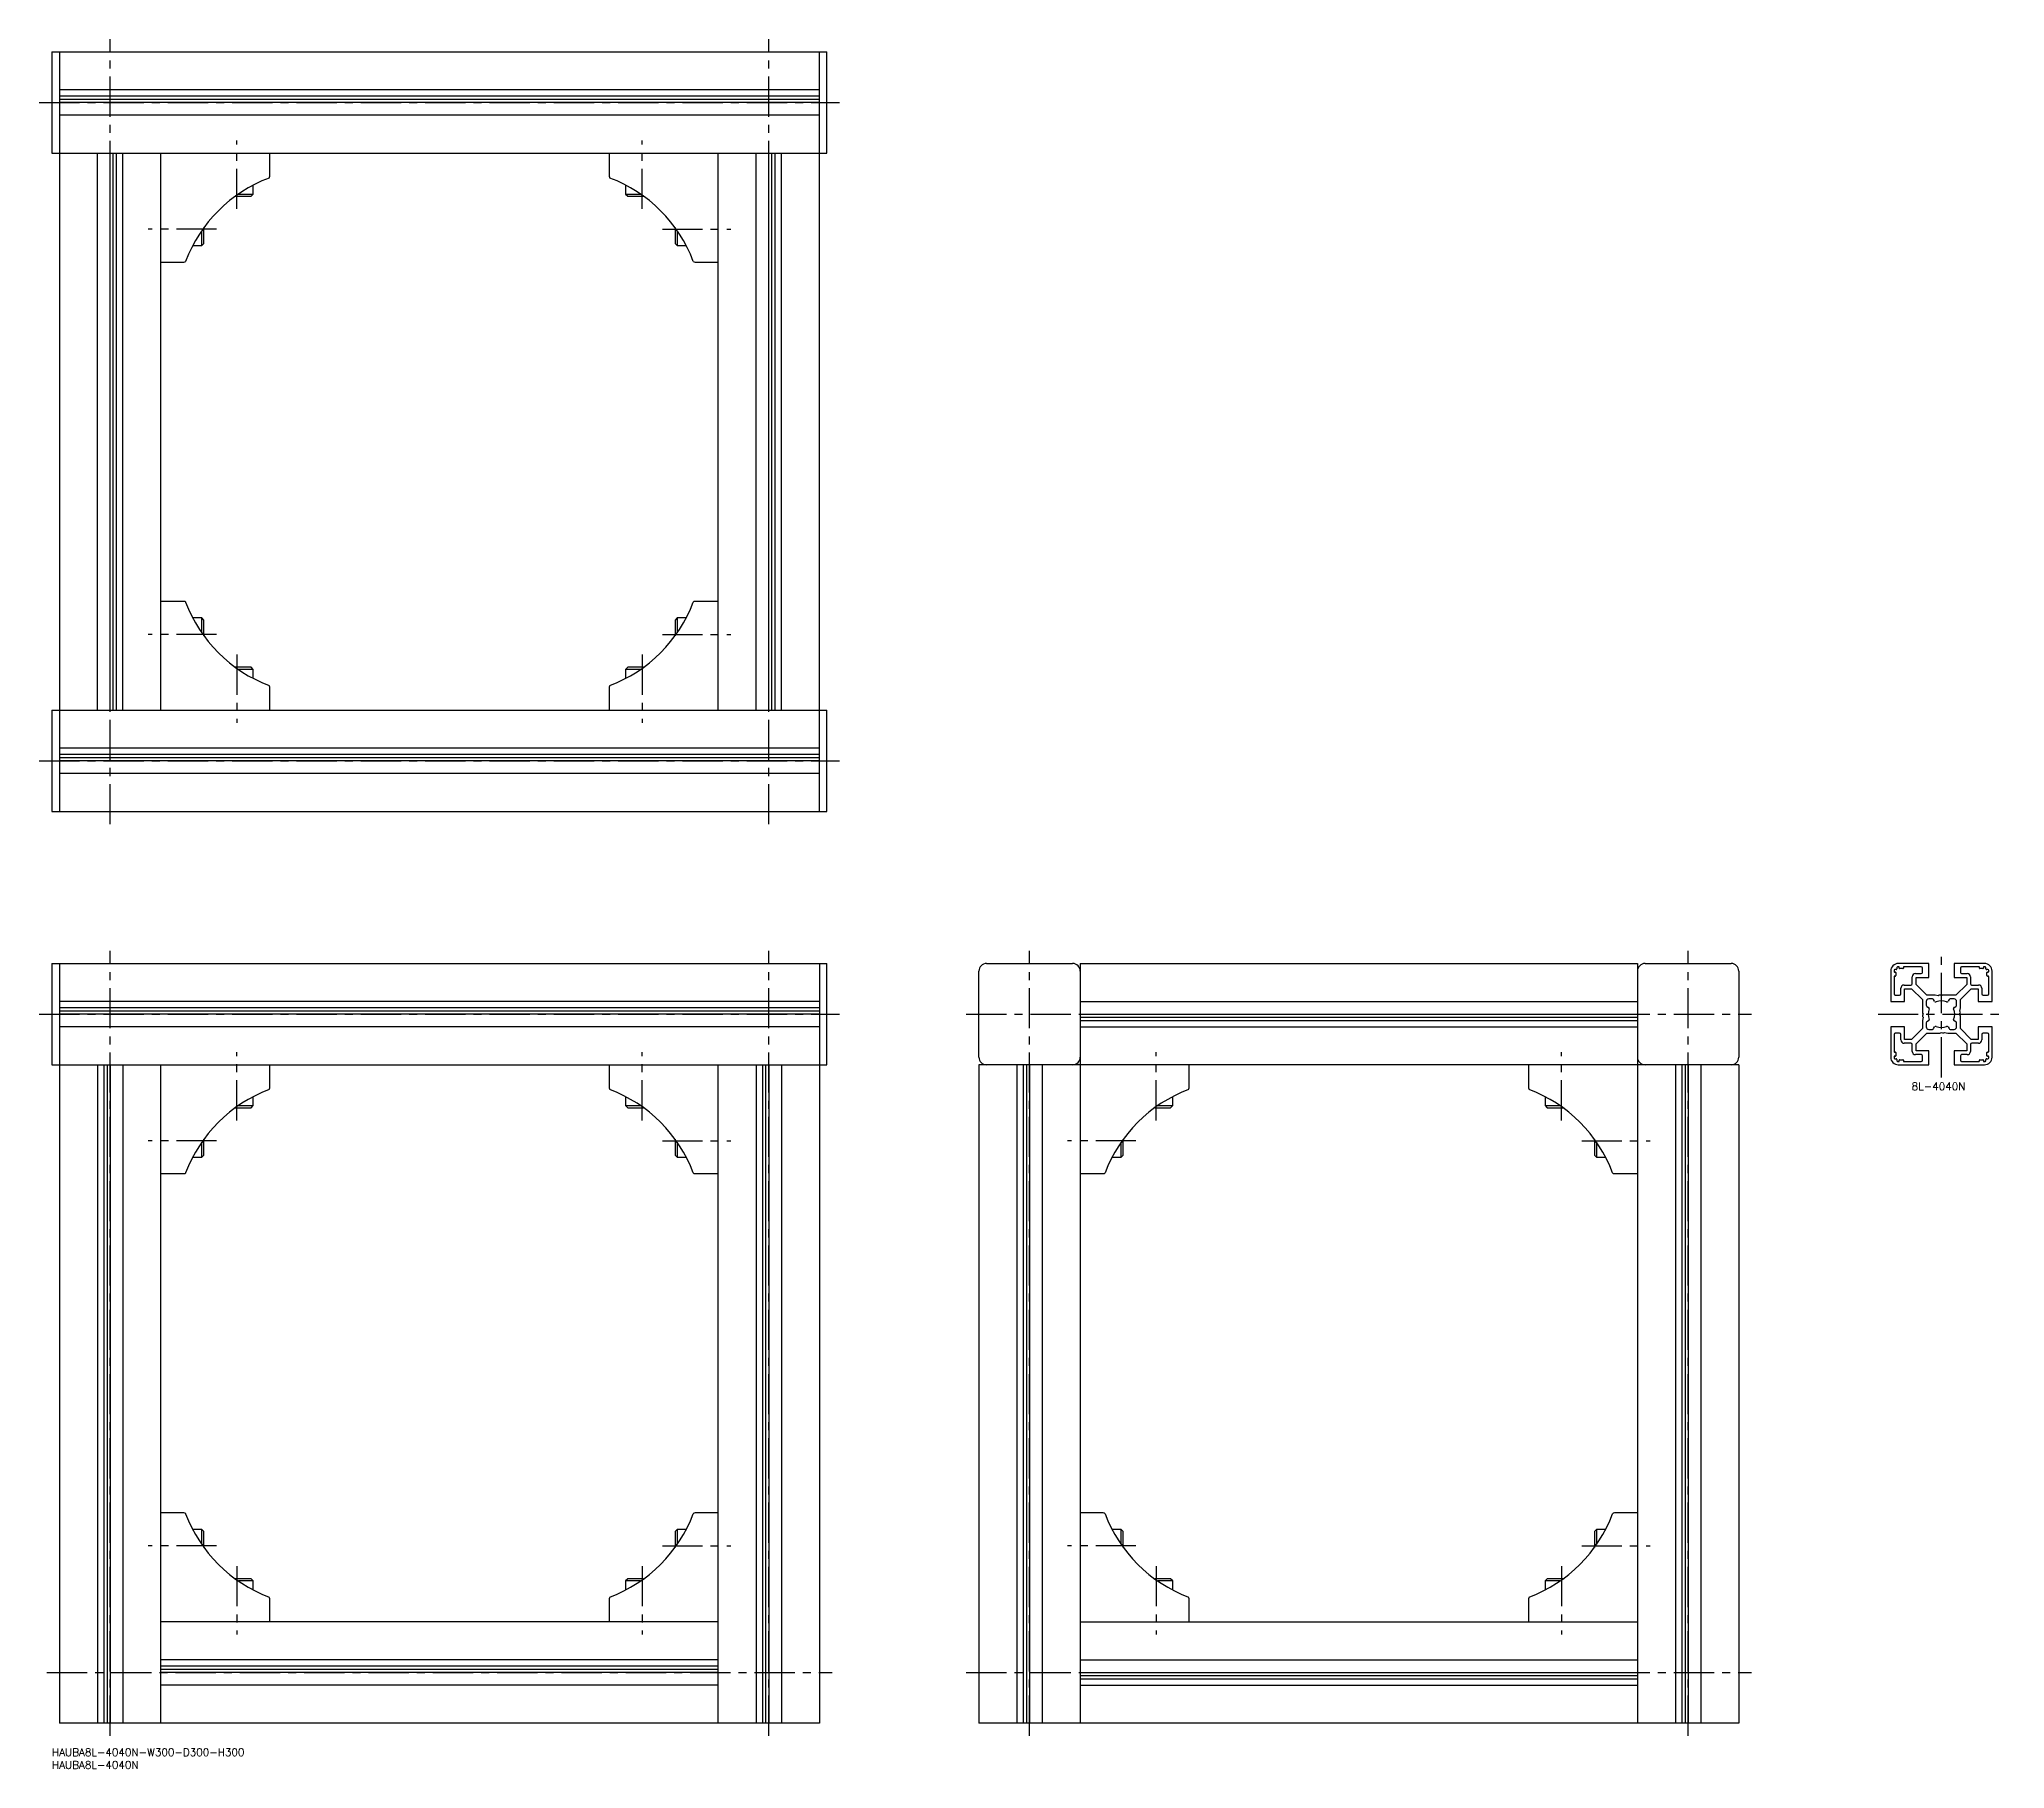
# Model space of a CAD drawing. Extents: x -5 to 771, y -8 to 675.
import ezdxf

# ---------------------------------------------------------------- set-up
doc = ezdxf.new("R2010")
doc.units = 0
doc.header["$LTSCALE"] = 0.5
doc.linetypes.add('CENTER', pattern=[50.8, 31.75, -6.35, 6.35, -6.35])
for name, color, linetype in [('MSM_CENTER', 1, 'CENTER'), ('MSM_CONTINUOUS', 7, 'CONTINUOUS'), ('MSM_PART_NUMBER', 7, 'CONTINUOUS')]:
    doc.layers.add(name, color=color, linetype=linetype)
doc.styles.get("Standard").update_dxf_attribs({"font": 'txt.shx', "height": 3, "bigfont": 'bigfont.shx'})

# ---------------------------------------------------------------- blocks, each defined once
blk = doc.blocks.new('*U8')
at = {"layer": 'MSM_PART_NUMBER'}
blk.add_text('HAUBA8L-4040N-W300-D300-H300', height=3, dxfattribs=at).set_placement((0, -3))
blk = doc.blocks.new('*U9')
at = {"layer": 'MSM_PART_NUMBER'}
blk.add_text('HAUBA8L-4040N', height=3, dxfattribs=at).set_placement((0, -8))
blk = doc.blocks.new('*U10')
at = {"layer": 'MSM_PART_NUMBER'}
blk.add_text('8L-4040N', height=3, dxfattribs=at).set_placement((734.28, 259.97))

msp = doc.modelspace()

# ---------------------------------------------------------------- linework, layer by layer
at = {"layer": 'MSM_CENTER'}
for p, q in [((23, 365), (23, 675)), ((283, 365), (283, 675)), ((-5, 650), (311, 650)), ((73, 608), (73, 635)), ((233, 608), (233, 635)), ((65, 600), (38, 600)), ((241, 600), (268, 600)), ((65, 440), (38, 440)), ((241, 440), (268, 440)), ((73, 432), (73, 405)), ((233, 432), (233, 405)), ((-5, 390), (311, 390)), ((23, 5), (23, 315)), ((283, 5), (283, 315)), ((386, 5), (386, 315)), ((646, 5), (646, 315)), ((746, 265), (746, 315)), ((-5, 290), (311, 290)), ((361, 290), (671, 290)), ((721, 290), (771, 290)), ((73, 248), (73, 275)), ((233, 248), (233, 275)), ((436, 248), (436, 275)), ((596, 248), (596, 275)), ((65, 240), (38, 240)), ((241, 240), (268, 240)), ((428, 240), (401, 240)), ((604, 240), (631, 240)), ((65, 80), (38, 80)), ((241, 80), (268, 80)), ((428, 80), (401, 80)), ((604, 80), (631, 80)), ((73, 72), (73, 45)), ((233, 72), (233, 45)), ((436, 72), (436, 45)), ((596, 72), (596, 45)), ((-2, 30), (308, 30)), ((361, 30), (671, 30))]:
    msp.add_line(p, q, dxfattribs=at)
at = {"layer": 'MSM_CONTINUOUS'}
for p, q in [((0, 670), (306, 670)), ((0, 670), (0, 630)), ((3, 670), (3, 370)), ((303, 370), (303, 670)), ((306, 630), (306, 670)), ((303, 655), (3, 655)), ((303, 652.5), (3, 652.5)), ((303, 651.22), (3, 651.22)), ((303, 650), (3, 650)), ((303, 645), (3, 645)), ((0, 630), (306, 630)), ((18, 410), (18, 630)), ((23, 410), (23, 630)), ((24.22, 410), (24.22, 630)), ((25.5, 410), (25.5, 630)), ((28, 410), (28, 630)), ((43, 410), (43, 630)), ((86, 620.91), (86, 630)), ((220, 630), (220, 620.91)), ((263, 410), (263, 630)), ((278, 410), (278, 630)), ((283, 410), (283, 630)), ((284.22, 410), (284.22, 630)), ((285.5, 410), (285.5, 630)), ((288, 410), (288, 630)), ((73.61, 613.87), (79.5, 613.87)), ((78.63, 613), (79.5, 613.87)), ((79.5, 613.87), (79.5, 617.42)), ((226.5, 617.42), (226.5, 613.87)), ((226.5, 613.87), (227.37, 613)), ((226.5, 613.87), (232.39, 613.87)), ((72.39, 613), (78.63, 613)), ((227.37, 613), (233.61, 613)), ((59.13, 593.5), (59.13, 599.39)), ((60, 594.37), (60, 600.61)), ((246, 600.61), (246, 594.37)), ((246.87, 599.39), (246.87, 593.5)), ((55.58, 593.5), (59.13, 593.5)), ((59.13, 593.5), (60, 594.37)), ((246, 594.37), (246.87, 593.5)), ((246.87, 593.5), (250.42, 593.5)), ((43, 587), (52.09, 587)), ((253.91, 587), (263, 587)), ((52.09, 453), (43, 453)), ((263, 453), (253.91, 453)), ((59.13, 446.5), (55.58, 446.5)), ((60, 445.63), (59.13, 446.5)), ((59.13, 440.61), (59.13, 446.5)), ((60, 439.39), (60, 445.63)), ((246.87, 446.5), (246, 445.63)), ((246, 445.63), (246, 439.39)), ((250.42, 446.5), (246.87, 446.5)), ((246.87, 446.5), (246.87, 440.61)), ((78.63, 427), (72.39, 427)), ((79.5, 426.13), (78.63, 427)), ((227.37, 427), (226.5, 426.13)), ((233.61, 427), (227.37, 427)), ((79.5, 426.13), (73.61, 426.13)), ((79.5, 422.58), (79.5, 426.13)), ((86, 410), (86, 419.09)), ((220, 419.09), (220, 410)), ((226.5, 426.13), (226.5, 422.58)), ((232.39, 426.13), (226.5, 426.13)), ((0, 410), (306, 410)), ((0, 410), (0, 370)), ((306, 370), (306, 410)), ((303, 395), (3, 395)), ((303, 392.5), (3, 392.5)), ((303, 391.22), (3, 391.22)), ((303, 390), (3, 390)), ((303, 385), (3, 385)), ((0, 370), (306, 370)), ((0, 310), (306, 310)), ((0, 310), (0, 270)), ((3, 310), (3, 10)), ((303, 310), (303, 10)), ((306, 270), (306, 310)), ((366, 273), (366, 307)), ((369, 310), (403, 310)), ((406, 310), (406, 10)), ((406, 310), (626, 310)), ((626, 310), (626, 10)), ((629, 310), (663, 310)), ((666, 307), (666, 273)), ((726, 307), (726, 295)), ((727.3, 307.3), (727.3, 306.8)), ((727.3, 304.8), (727.3, 298)), ((727.5, 306.6), (727.8, 306.6)), ((727.8, 305), (727.5, 305)), ((728.1, 307.6), (727.6, 307.6)), ((728, 306.4), (728, 305.2)), ((728.4, 308.4), (728.4, 307.9)), ((729.2, 308.7), (728.7, 308.7)), ((741, 310), (729, 310)), ((729.4, 308.2), (729.4, 308.5)), ((730.8, 308), (729.6, 308)), ((731, 308.5), (731, 308.2)), ((738, 308.7), (731.2, 308.7)), ((734.5, 302), (734.5, 304.7)), ((735.8, 306), (738, 306)), ((736, 301.77), (736, 304.5)), ((736, 304.5), (741, 304.5)), ((738.5, 306.5), (738.5, 308.2)), ((741, 304.5), (741, 310)), ((763, 310), (751, 310)), ((751, 310), (751, 304.5)), ((751, 304.5), (756, 304.5)), ((753.5, 308.2), (753.5, 306.5)), ((760.8, 308.7), (754, 308.7)), ((754, 306), (756.2, 306)), ((756, 304.5), (756, 301.77)), ((757.5, 304.7), (757.5, 302)), ((761, 308.2), (761, 308.5)), ((762.4, 308), (761.2, 308)), ((762.6, 308.5), (762.6, 308.2)), ((763.3, 308.7), (762.8, 308.7)), ((763.6, 307.9), (763.6, 308.4)), ((764.4, 307.6), (763.9, 307.6)), ((764, 305.2), (764, 306.4)), ((764.2, 306.6), (764.5, 306.6)), ((764.5, 305), (764.2, 305)), ((764.7, 306.8), (764.7, 307.3)), ((764.7, 298), (764.7, 304.8)), ((766, 295), (766, 307)), ((303, 295), (3, 295)), ((406, 295), (626, 295)), ((726, 295), (731.5, 295)), ((727.8, 297.5), (729.5, 297.5)), ((730, 298), (730, 300.2)), ((731.3, 301.5), (734, 301.5)), ((731.5, 295), (731.5, 300)), ((731.5, 300), (734.23, 300)), ((734.23, 300), (738.5, 295.73)), ((740.27, 297.5), (736, 301.77)), ((738.5, 295.73), (738.5, 290.65)), ((740, 295), (740, 293.49)), ((743.5, 297.5), (740.27, 297.5)), ((742.51, 296), (741, 296)), ((743.31, 295.06), (742.95, 295.73)), ((744.78, 297.25), (743.5, 297.5)), ((745.1, 297.43), (744.78, 297.25)), ((746, 297.2), (745.6, 297.43)), ((746.4, 297.43), (746, 297.2)), ((751.73, 297.5), (746.65, 297.5)), ((749.05, 295.73), (748.69, 295.06)), ((751, 296), (749.49, 296)), ((756, 301.77), (751.73, 297.5)), ((752, 293.49), (752, 295)), ((753.5, 295.73), (757.77, 300)), ((753.5, 292.5), (753.5, 295.73)), ((757.77, 300), (760.5, 300)), ((758, 301.5), (760.7, 301.5)), ((760.5, 300), (760.5, 295)), ((760.5, 295), (766, 295)), ((762, 300.2), (762, 298)), ((762.5, 297.5), (764.2, 297.5)), ((303, 292.5), (3, 292.5)), ((303, 291.22), (3, 291.22)), ((303, 290), (3, 290)), ((406, 290), (626, 290)), ((406, 288.78), (626, 288.78)), ((406, 287.5), (626, 287.5)), ((738.75, 288.78), (738.5, 287.5)), ((738.5, 287.5), (738.5, 284.27)), ((738.57, 290.4), (738.8, 290)), ((738.8, 290), (738.57, 289.6)), ((738.57, 289.1), (738.75, 288.78)), ((740.27, 293.05), (740.94, 292.69)), ((740.94, 287.31), (740.27, 286.95)), ((751.06, 292.69), (751.73, 293.05)), ((751.73, 286.95), (751.06, 287.31)), ((753.2, 290), (753.43, 290.4)), ((753.43, 289.6), (753.2, 290)), ((753.25, 291.22), (753.5, 292.5)), ((753.43, 290.9), (753.25, 291.22)), ((753.5, 284.27), (753.5, 289.35)), ((303, 285), (3, 285)), ((406, 285), (626, 285)), ((731.5, 285), (726, 285)), ((726, 285), (726, 273)), ((727.3, 282), (727.3, 275.2)), ((729.5, 282.5), (727.8, 282.5)), ((730, 279.8), (730, 282)), ((731.5, 280), (731.5, 285)), ((734.23, 280), (731.5, 280)), ((738.5, 284.27), (734.23, 280)), ((736, 278.23), (740.27, 282.5)), ((740, 286.51), (740, 285)), ((740.27, 282.5), (745.35, 282.5)), ((741, 284), (742.51, 284)), ((742.95, 284.27), (743.31, 284.94)), ((745.6, 282.57), (746, 282.8)), ((746, 282.8), (746.4, 282.57)), ((746.9, 282.57), (747.22, 282.75)), ((747.22, 282.75), (748.5, 282.5)), ((748.5, 282.5), (751.73, 282.5)), ((748.69, 284.94), (749.05, 284.27)), ((749.49, 284), (751, 284)), ((751.73, 282.5), (756, 278.23)), ((752, 285), (752, 286.51)), ((757.77, 280), (753.5, 284.27)), ((760.5, 280), (757.77, 280)), ((766, 285), (760.5, 285)), ((760.5, 285), (760.5, 280)), ((762, 282), (762, 279.8)), ((764.2, 282.5), (762.5, 282.5)), ((764.7, 275.2), (764.7, 282)), ((766, 273), (766, 285)), ((727.3, 273.2), (727.3, 272.7)), ((727.5, 275), (727.8, 275)), ((727.8, 273.4), (727.5, 273.4)), ((727.6, 272.4), (728.1, 272.4)), ((728, 274.8), (728, 273.6)), ((728.4, 272.1), (728.4, 271.6)), ((729.4, 271.5), (729.4, 271.8)), ((729.6, 272), (730.8, 272)), ((731, 271.8), (731, 271.5)), ((734, 278.5), (731.3, 278.5)), ((734.5, 275.3), (734.5, 278)), ((738, 274), (735.8, 274)), ((736, 275.5), (736, 278.23)), ((741, 275.5), (736, 275.5)), ((738.5, 271.8), (738.5, 273.5)), ((741, 270), (741, 275.5)), ((756, 275.5), (751, 275.5)), ((751, 275.5), (751, 270)), ((753.5, 273.5), (753.5, 271.8)), ((756.2, 274), (754, 274)), ((756, 278.23), (756, 275.5)), ((757.5, 278), (757.5, 275.3)), ((760.7, 278.5), (758, 278.5)), ((761, 271.5), (761, 271.8)), ((761.2, 272), (762.4, 272)), ((762.6, 271.8), (762.6, 271.5)), ((763.6, 271.6), (763.6, 272.1)), ((763.9, 272.4), (764.4, 272.4)), ((764, 273.6), (764, 274.8)), ((764.2, 275), (764.5, 275)), ((764.5, 273.4), (764.2, 273.4)), ((764.7, 272.7), (764.7, 273.2)), ((0, 270), (306, 270)), ((18, 270), (18, 10)), ((20.5, 270), (20.5, 10)), ((21.78, 270), (21.78, 10)), ((23, 270), (23, 10)), ((28, 270), (28, 10)), ((43, 10), (43, 270)), ((86, 260.91), (86, 270)), ((220, 270), (220, 260.91)), ((263, 10), (263, 270)), ((278, 270), (278, 10)), ((280.5, 270), (280.5, 10)), ((281.78, 270), (281.78, 10)), ((283, 270), (283, 10)), ((288, 270), (288, 10)), ((666, 270), (366, 270)), ((366, 270), (366, 10)), ((381, 270), (381, 10)), ((383.5, 270), (383.5, 10)), ((384.78, 270), (384.78, 10)), ((386, 270), (386, 10)), ((391, 270), (391, 10)), ((449, 260.91), (449, 270)), ((583, 270), (583, 260.91)), ((641, 270), (641, 10)), ((643.5, 270), (643.5, 10)), ((644.78, 270), (644.78, 10)), ((646, 270), (646, 10)), ((651, 270), (651, 10)), ((666, 270), (666, 10)), ((728.7, 271.3), (729.2, 271.3)), ((729, 270), (741, 270)), ((731.2, 271.3), (738, 271.3)), ((751, 270), (763, 270)), ((754, 271.3), (760.8, 271.3)), ((762.8, 271.3), (763.3, 271.3)), ((79.5, 253.87), (79.5, 257.42)), ((226.5, 257.42), (226.5, 253.87)), ((442.5, 253.87), (442.5, 257.42)), ((589.5, 257.42), (589.5, 253.87)), ((72.39, 253), (78.63, 253)), ((73.61, 253.87), (79.5, 253.87)), ((78.63, 253), (79.5, 253.87)), ((226.5, 253.87), (227.37, 253)), ((226.5, 253.87), (232.39, 253.87)), ((227.37, 253), (233.61, 253)), ((435.39, 253), (441.63, 253)), ((436.61, 253.87), (442.5, 253.87)), ((441.63, 253), (442.5, 253.87)), ((589.5, 253.87), (590.37, 253)), ((589.5, 253.87), (595.39, 253.87)), ((590.37, 253), (596.61, 253)), ((60, 234.37), (60, 240.61)), ((246, 240.61), (246, 234.37)), ((423, 234.37), (423, 240.61)), ((609, 240.61), (609, 234.37)), ((55.58, 233.5), (59.13, 233.5)), ((59.13, 233.5), (59.13, 239.39)), ((59.13, 233.5), (60, 234.37)), ((246, 234.37), (246.87, 233.5)), ((246.87, 239.39), (246.87, 233.5)), ((246.87, 233.5), (250.42, 233.5)), ((418.58, 233.5), (422.13, 233.5)), ((422.13, 233.5), (422.13, 239.39)), ((422.13, 233.5), (423, 234.37)), ((609, 234.37), (609.87, 233.5)), ((609.87, 239.39), (609.87, 233.5)), ((609.87, 233.5), (613.42, 233.5)), ((43, 227), (52.09, 227)), ((253.91, 227), (263, 227)), ((406, 227), (415.09, 227)), ((616.91, 227), (626, 227)), ((52.09, 93), (43, 93)), ((59.13, 86.5), (55.58, 86.5)), ((60, 85.63), (59.13, 86.5)), ((59.13, 80.61), (59.13, 86.5)), ((60, 79.39), (60, 85.63)), ((246.87, 86.5), (246, 85.63)), ((246, 85.63), (246, 79.39)), ((250.42, 86.5), (246.87, 86.5)), ((246.87, 86.5), (246.87, 80.61)), ((263, 93), (253.91, 93)), ((415.09, 93), (406, 93)), ((422.13, 86.5), (418.58, 86.5)), ((423, 85.63), (422.13, 86.5)), ((422.13, 80.61), (422.13, 86.5)), ((423, 79.39), (423, 85.63)), ((609.87, 86.5), (609, 85.63)), ((609, 85.63), (609, 79.39)), ((613.42, 86.5), (609.87, 86.5)), ((609.87, 86.5), (609.87, 80.61)), ((626, 93), (616.91, 93)), ((78.63, 67), (72.39, 67)), ((79.5, 66.13), (73.61, 66.13)), ((79.5, 66.13), (78.63, 67)), ((79.5, 62.58), (79.5, 66.13)), ((227.37, 67), (226.5, 66.13)), ((226.5, 66.13), (226.5, 62.58)), ((232.39, 66.13), (226.5, 66.13)), ((233.61, 67), (227.37, 67)), ((441.63, 67), (435.39, 67)), ((442.5, 66.13), (436.61, 66.13)), ((442.5, 66.13), (441.63, 67)), ((442.5, 62.58), (442.5, 66.13)), ((590.37, 67), (589.5, 66.13)), ((589.5, 66.13), (589.5, 62.58)), ((595.39, 66.13), (589.5, 66.13)), ((596.61, 67), (590.37, 67)), ((86, 50), (86, 59.09)), ((220, 59.09), (220, 50)), ((449, 50), (449, 59.09)), ((583, 59.09), (583, 50)), ((263, 50), (43, 50)), ((406, 50), (626, 50)), ((263, 35), (43, 35)), ((263, 32.5), (43, 32.5)), ((263, 31.22), (43, 31.22)), ((406, 35), (626, 35)), ((263, 30), (43, 30)), ((263, 25), (43, 25)), ((406, 30), (626, 30)), ((406, 28.78), (626, 28.78)), ((406, 27.5), (626, 27.5)), ((406, 25), (626, 25)), ((303, 10), (3, 10)), ((666, 10), (366, 10))]:
    msp.add_line(p, q, dxfattribs=at)
for centre, radius, start, end in [((85, 620.91), 1, 315, 0), ((221, 620.91), 1, 180, 225), ((105.78, 567.22), 56.67, 110.7505, 159.2495), ((200.22, 567.22), 56.67, 20.7505, 69.2495), ((52.09, 588), 1, 270, 315), ((253.91, 588), 1, 225, 270), ((52.09, 452), 1, 45, 90), ((105.78, 472.78), 56.67, 200.7505, 249.2495), ((200.22, 472.78), 56.67, 290.7505, 339.2495), ((253.91, 452), 1, 90, 135), ((85, 419.09), 1, 0, 45), ((221, 419.09), 1, 135, 180), ((369, 307), 3, 90, 180), ((403, 307), 3, 0, 90), ((629, 307), 3, 90, 180), ((663, 307), 3, 0, 90), ((729, 307), 3, 90, 180), ((727.6, 307.3), 0.3, 90, 180), ((727.5, 306.8), 0.2, 180, 270), ((727.5, 304.8), 0.2, 90, 180), ((727.8, 306.4), 0.2, 0, 90), ((727.8, 305.2), 0.2, 270, 0), ((728.1, 307.9), 0.3, 270, 0), ((728.7, 308.4), 0.3, 90, 180), ((729.2, 308.5), 0.2, 0, 90), ((729.6, 308.2), 0.2, 180, 270), ((730.8, 308.2), 0.2, 270, 0), ((731.2, 308.5), 0.2, 90, 180), ((735.8, 304.7), 1.3, 90, 180), ((738, 308.2), 0.5, 0, 90), ((738, 306.5), 0.5, 270, 0), ((754, 308.2), 0.5, 90, 180), ((754, 306.5), 0.5, 180, 270), ((756.2, 304.7), 1.3, 0, 90), ((760.8, 308.5), 0.2, 0, 90), ((761.2, 308.2), 0.2, 180, 270), ((762.4, 308.2), 0.2, 270, 0), ((762.8, 308.5), 0.2, 90, 180), ((763, 307), 3, 0, 90), ((763.3, 308.4), 0.3, 0, 90), ((763.9, 307.9), 0.3, 180, 270), ((764.2, 306.4), 0.2, 90, 180), ((764.2, 305.2), 0.2, 180, 270), ((764.4, 307.3), 0.3, 0, 90), ((764.5, 306.8), 0.2, 270, 0), ((764.5, 304.8), 0.2, 0, 90), ((727.8, 298), 0.5, 180, 270), ((729.5, 298), 0.5, 270, 0), ((731.3, 300.2), 1.3, 90, 180), ((734, 302), 0.5, 270, 0), ((741, 295), 1, 90, 180), ((742.51, 295.5), 0.5, 28, 90), ((743.75, 295.29), 0.5, 208, 293.01146), ((746, 290), 5.25, 66.98854, 113.01146), ((745.35, 297), 0.5, 60, 120), ((746.65, 297), 0.5, 90, 120), ((748.25, 295.29), 0.5, 246.98854, 332), ((749.49, 295.5), 0.5, 90, 152), ((751, 295), 1, 0, 90), ((758, 302), 0.5, 180, 270), ((760.7, 300.2), 1.3, 0, 90), ((762.5, 298), 0.5, 180, 270), ((764.2, 298), 0.5, 270, 0), ((739, 290.65), 0.5, 180, 210), ((739, 289.35), 0.5, 150, 210), ((740.5, 293.49), 0.5, 180, 242), ((746, 290), 5.25, 156.98854, 203.01146), ((740.71, 292.25), 0.5, 336.98854, 62), ((740.71, 287.75), 0.5, 298, 23.01146), ((751.29, 292.25), 0.5, 118, 203.01146), ((751.29, 287.75), 0.5, 156.98854, 242), ((746, 290), 5.25, 336.98854, 23.01146), ((751.5, 293.49), 0.5, 298, 0), ((753, 290.65), 0.5, 330, 30), ((753, 289.35), 0.5, 0, 30), ((727.8, 282), 0.5, 90, 180), ((729.5, 282), 0.5, 0, 90), ((731.3, 279.8), 1.3, 180, 270), ((740.5, 286.51), 0.5, 118, 180), ((741, 285), 1, 180, 270), ((742.51, 284.5), 0.5, 270, 332), ((743.75, 284.71), 0.5, 66.98854, 152), ((746, 290), 5.25, 246.98854, 293.01146), ((745.35, 283), 0.5, 270, 300), ((746.65, 283), 0.5, 240, 300), ((748.25, 284.71), 0.5, 28, 113.01146), ((749.49, 284.5), 0.5, 208, 270), ((751, 285), 1, 270, 0), ((751.5, 286.51), 0.5, 0, 62), ((760.7, 279.8), 1.3, 270, 0), ((762.5, 282), 0.5, 90, 180), ((764.2, 282), 0.5, 0, 90), ((369, 273), 3, 180, 270), ((403, 273), 3, 270, 0), ((629, 273), 3, 180, 270), ((663, 273), 3, 270, 0), ((729, 273), 3, 180, 270), ((727.5, 275.2), 0.2, 180, 270), ((727.5, 273.2), 0.2, 90, 180), ((727.6, 272.7), 0.3, 180, 270), ((727.8, 274.8), 0.2, 0, 90), ((727.8, 273.6), 0.2, 270, 0), ((728.1, 272.1), 0.3, 0, 90), ((728.7, 271.6), 0.3, 180, 270), ((729.6, 271.8), 0.2, 90, 180), ((730.8, 271.8), 0.2, 0, 90), ((734, 278), 0.5, 0, 90), ((735.8, 275.3), 1.3, 180, 270), ((738, 273.5), 0.5, 0, 90), ((738, 271.8), 0.5, 270, 0), ((754, 273.5), 0.5, 90, 180), ((754, 271.8), 0.5, 180, 270), ((756.2, 275.3), 1.3, 270, 0), ((758, 278), 0.5, 90, 180), ((761.2, 271.8), 0.2, 90, 180), ((762.4, 271.8), 0.2, 0, 90), ((763, 273), 3, 270, 0), ((763.3, 271.6), 0.3, 270, 0), ((763.9, 272.1), 0.3, 90, 180), ((764.2, 274.8), 0.2, 90, 180), ((764.2, 273.6), 0.2, 180, 270), ((764.4, 272.7), 0.3, 270, 0), ((764.5, 275.2), 0.2, 270, 0), ((764.5, 273.2), 0.2, 0, 90), ((729.2, 271.5), 0.2, 270, 0), ((731.2, 271.5), 0.2, 180, 270), ((760.8, 271.5), 0.2, 270, 0), ((762.8, 271.5), 0.2, 180, 270), ((105.78, 207.22), 56.67, 110.7505, 159.2495), ((85, 260.91), 1, 315, 0), ((221, 260.91), 1, 180, 225), ((200.22, 207.22), 56.67, 20.7505, 69.2495), ((468.78, 207.22), 56.67, 110.7505, 159.2495), ((448, 260.91), 1, 315, 0), ((584, 260.91), 1, 180, 225), ((563.22, 207.22), 56.67, 20.7505, 69.2495), ((52.09, 228), 1, 270, 315), ((253.91, 228), 1, 225, 270), ((415.09, 228), 1, 270, 315), ((616.91, 228), 1, 225, 270), ((52.09, 92), 1, 45, 90), ((105.78, 112.78), 56.67, 200.7505, 249.2495), ((200.22, 112.78), 56.67, 290.7505, 339.2495), ((253.91, 92), 1, 90, 135), ((415.09, 92), 1, 45, 90), ((468.78, 112.78), 56.67, 200.7505, 249.2495), ((563.22, 112.78), 56.67, 290.7505, 339.2495), ((616.91, 92), 1, 90, 135), ((85, 59.09), 1, 0, 45), ((221, 59.09), 1, 135, 180), ((448, 59.09), 1, 0, 45), ((584, 59.09), 1, 135, 180)]:
    msp.add_arc(centre, radius, start, end, dxfattribs=at)

# ---------------------------------------------------------------- block references
for name in ['*U10', '*U8', '*U9']:
    msp.add_blockref(name, (0, 0), dxfattribs=at)

doc.saveas('drawing.dxf')
